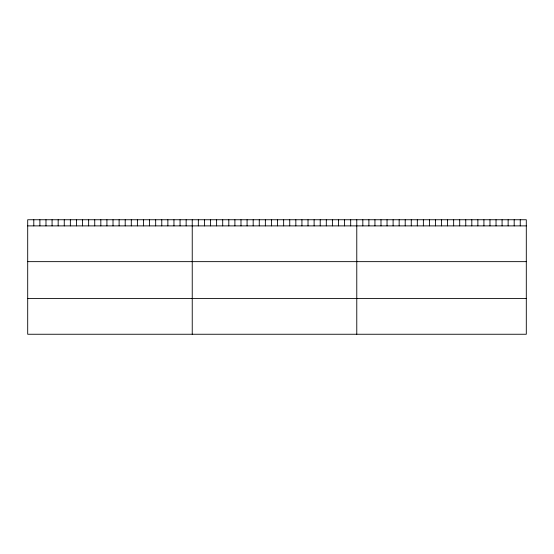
<?xml version="1.0" encoding="UTF-8"?>
<svg xmlns="http://www.w3.org/2000/svg" width="554" height="554" viewBox="0 0 554 554"><rect width="100%" height="100%" fill="white"/><g stroke="black" fill="none" stroke-linecap="round" stroke-linejoin="round"><path stroke-width="0.83" d="M526.3 225.887L526.3 334.249L27.7 334.249L27.7 219.751L526.3 219.751L526.3 225.887L27.7 225.887M27.7 261.647L526.3 261.647M27.7 298.488L526.3 298.488M520.248 219.751L520.248 225.887M514.188 219.751L514.188 225.887M508.136 219.751L508.136 225.887M502.083 219.751L502.083 225.887M496.031 219.751L496.031 225.887M489.971 219.751L489.971 225.887M483.919 219.751L483.919 225.887M477.867 219.751L477.867 225.887M471.807 219.751L471.807 225.887M465.755 219.751L465.755 225.887M459.702 219.751L459.702 225.887M453.65 219.751L453.65 225.887M447.59 219.751L447.59 225.887M441.538 219.751L441.538 225.887M435.486 219.751L435.486 225.887M429.426 219.751L429.426 225.887M423.374 219.751L423.374 225.887M417.321 219.751L417.321 225.887M411.269 219.751L411.269 225.887M405.209 219.751L405.209 225.887M399.157 219.751L399.157 225.887M393.105 219.751L393.105 225.887M387.045 219.751L387.045 225.887M380.993 219.751L380.993 225.887M374.94 219.751L374.94 225.887M368.888 219.751L368.888 225.887M362.828 219.751L362.828 225.887M356.776 219.751L356.776 334.249M350.682 219.751L350.682 225.887M344.588 219.751L344.588 225.887M338.494 219.751L338.494 225.887M332.4 219.751L332.4 225.887M326.306 219.751L326.306 225.887M320.212 219.751L320.212 225.887M314.118 219.751L314.118 225.887M308.024 219.751L308.024 225.887M301.93 219.751L301.93 225.887M295.836 219.751L295.836 225.887M289.742 219.751L289.742 225.887M283.648 219.751L283.648 225.887M277.554 219.751L277.554 225.887M271.46 219.751L271.46 225.887M265.366 219.751L265.366 225.887M259.272 219.751L259.272 225.887M253.178 219.751L253.178 225.887M247.084 219.751L247.084 225.887M240.99 219.751L240.99 225.887M234.896 219.751L234.896 225.887M228.802 219.751L228.802 225.887M222.708 219.751L222.708 225.887M216.614 219.751L216.614 225.887M210.52 219.751L210.52 225.887M204.426 219.751L204.426 225.887M198.332 219.751L198.332 225.887M192.238 219.751L192.238 334.249M186.144 219.751L186.144 225.887M180.05 219.751L180.05 225.887M173.956 219.751L173.956 225.887M167.862 219.751L167.862 225.887M161.768 219.751L161.768 225.887M155.674 219.751L155.674 225.887M149.58 219.751L149.58 225.887M143.486 219.751L143.486 225.887M137.392 219.751L137.392 225.887M131.298 219.751L131.298 225.887M125.204 219.751L125.204 225.887M119.11 219.751L119.11 225.887M113.016 219.751L113.016 225.887M106.922 219.751L106.922 225.887M100.828 219.751L100.828 225.887M94.734 219.751L94.734 225.887M88.64 219.751L88.64 225.887M82.546 219.751L82.546 225.887M76.452 219.751L76.452 225.887M70.358 219.751L70.358 225.887M64.264 219.751L64.264 225.887M58.17 219.751L58.17 225.887M52.076 219.751L52.076 225.887M45.982 219.751L45.982 225.887M39.888 219.751L39.888 225.887M33.794 219.751L33.794 225.887"/></g></svg>
